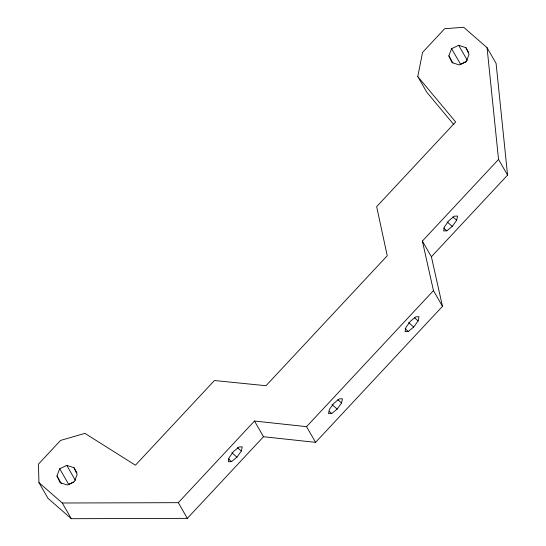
<?xml version="1.0" encoding="UTF-8"?>
<svg xmlns="http://www.w3.org/2000/svg" width="546" height="546" viewBox="0 0 546 546"><rect width="100%" height="100%" fill="white"/><g stroke="black" fill="none" stroke-linecap="round" stroke-linejoin="round"><path stroke-width="0.82" d="M417.779 76.556L422.563 52.409L444.69 28.685L463.725 27.3L487.059 47.686L496.089 63.384L507.562 175.116L431.395 256.763L442.485 306.326L315.581 442.356L263.5 436.725L187.333 518.366L71.314 518.7L47.98 498.314L38.95 482.616L38.438 464.148L60.572 440.431L84.903 433.36L135.428 465.206L214.435 380.521L265.998 385.722L387.244 255.76L376.651 206.641L455.651 121.956L417.779 76.556L426.801 92.247L453.856 124.679M241.366 451.057L242.233 446.84L239.032 446.99L233.627 451.419L229.19 457.534L228.324 461.752L231.531 461.602L236.937 457.173L241.366 451.057L237.53 447.7M341.578 402.975L342.444 398.757L339.237 398.901L333.838 403.33L329.402 409.445L328.535 413.663L331.743 413.52L337.148 409.09L341.578 402.975L337.756 399.631M418.127 320.918L418.994 316.7L415.786 316.851L410.387 321.28L405.951 327.395L405.084 331.613L408.292 331.463L413.697 327.034L418.127 320.918L414.305 317.574M456.681 220.263L457.548 216.045L454.34 216.196L448.942 220.625L444.505 226.74L443.639 230.958L446.846 230.808L452.252 226.378L456.681 220.263L452.839 216.905M74.017 467.731L77.17 474.454L74.399 481.599L67.335 484.998L60.108 482.644L56.948 475.921L59.719 468.775L66.789 465.383L74.017 467.731L76.884 472.727M465.909 47.659L469.062 54.382L466.298 61.534L459.227 64.926L451.999 62.572L448.846 55.849L451.61 48.703L458.681 45.311L465.909 47.659L468.782 52.655M38.95 482.616L62.285 503.002L178.31 502.675L254.477 421.034L306.552 426.658L433.463 290.629L422.372 241.066L498.539 159.425L487.059 47.686M466.291 61.684L460.64 64.401L451.61 48.703M73.69 482.091L68.741 484.466L59.719 468.775M447.126 221.901L452.252 226.378M443.645 228.01L446.846 230.808M408.592 322.577L413.697 327.034M405.105 328.678L408.292 331.463M332.043 404.627L337.148 409.09M329.19 411.288L331.743 413.52M231.818 452.695L236.937 457.173M228.33 458.804L231.531 461.602M458.681 45.311L467.294 60.292M448.846 55.849L452.948 62.988M498.539 159.425L507.562 175.116M422.372 241.066L431.395 256.763M433.463 290.629L442.485 306.326M306.552 426.658L315.581 442.356M254.477 421.034L263.5 436.725M178.31 502.675L187.333 518.366M66.789 465.383L75.403 480.364M56.948 475.921L61.466 483.77M62.285 503.002L71.314 518.7"/></g></svg>
